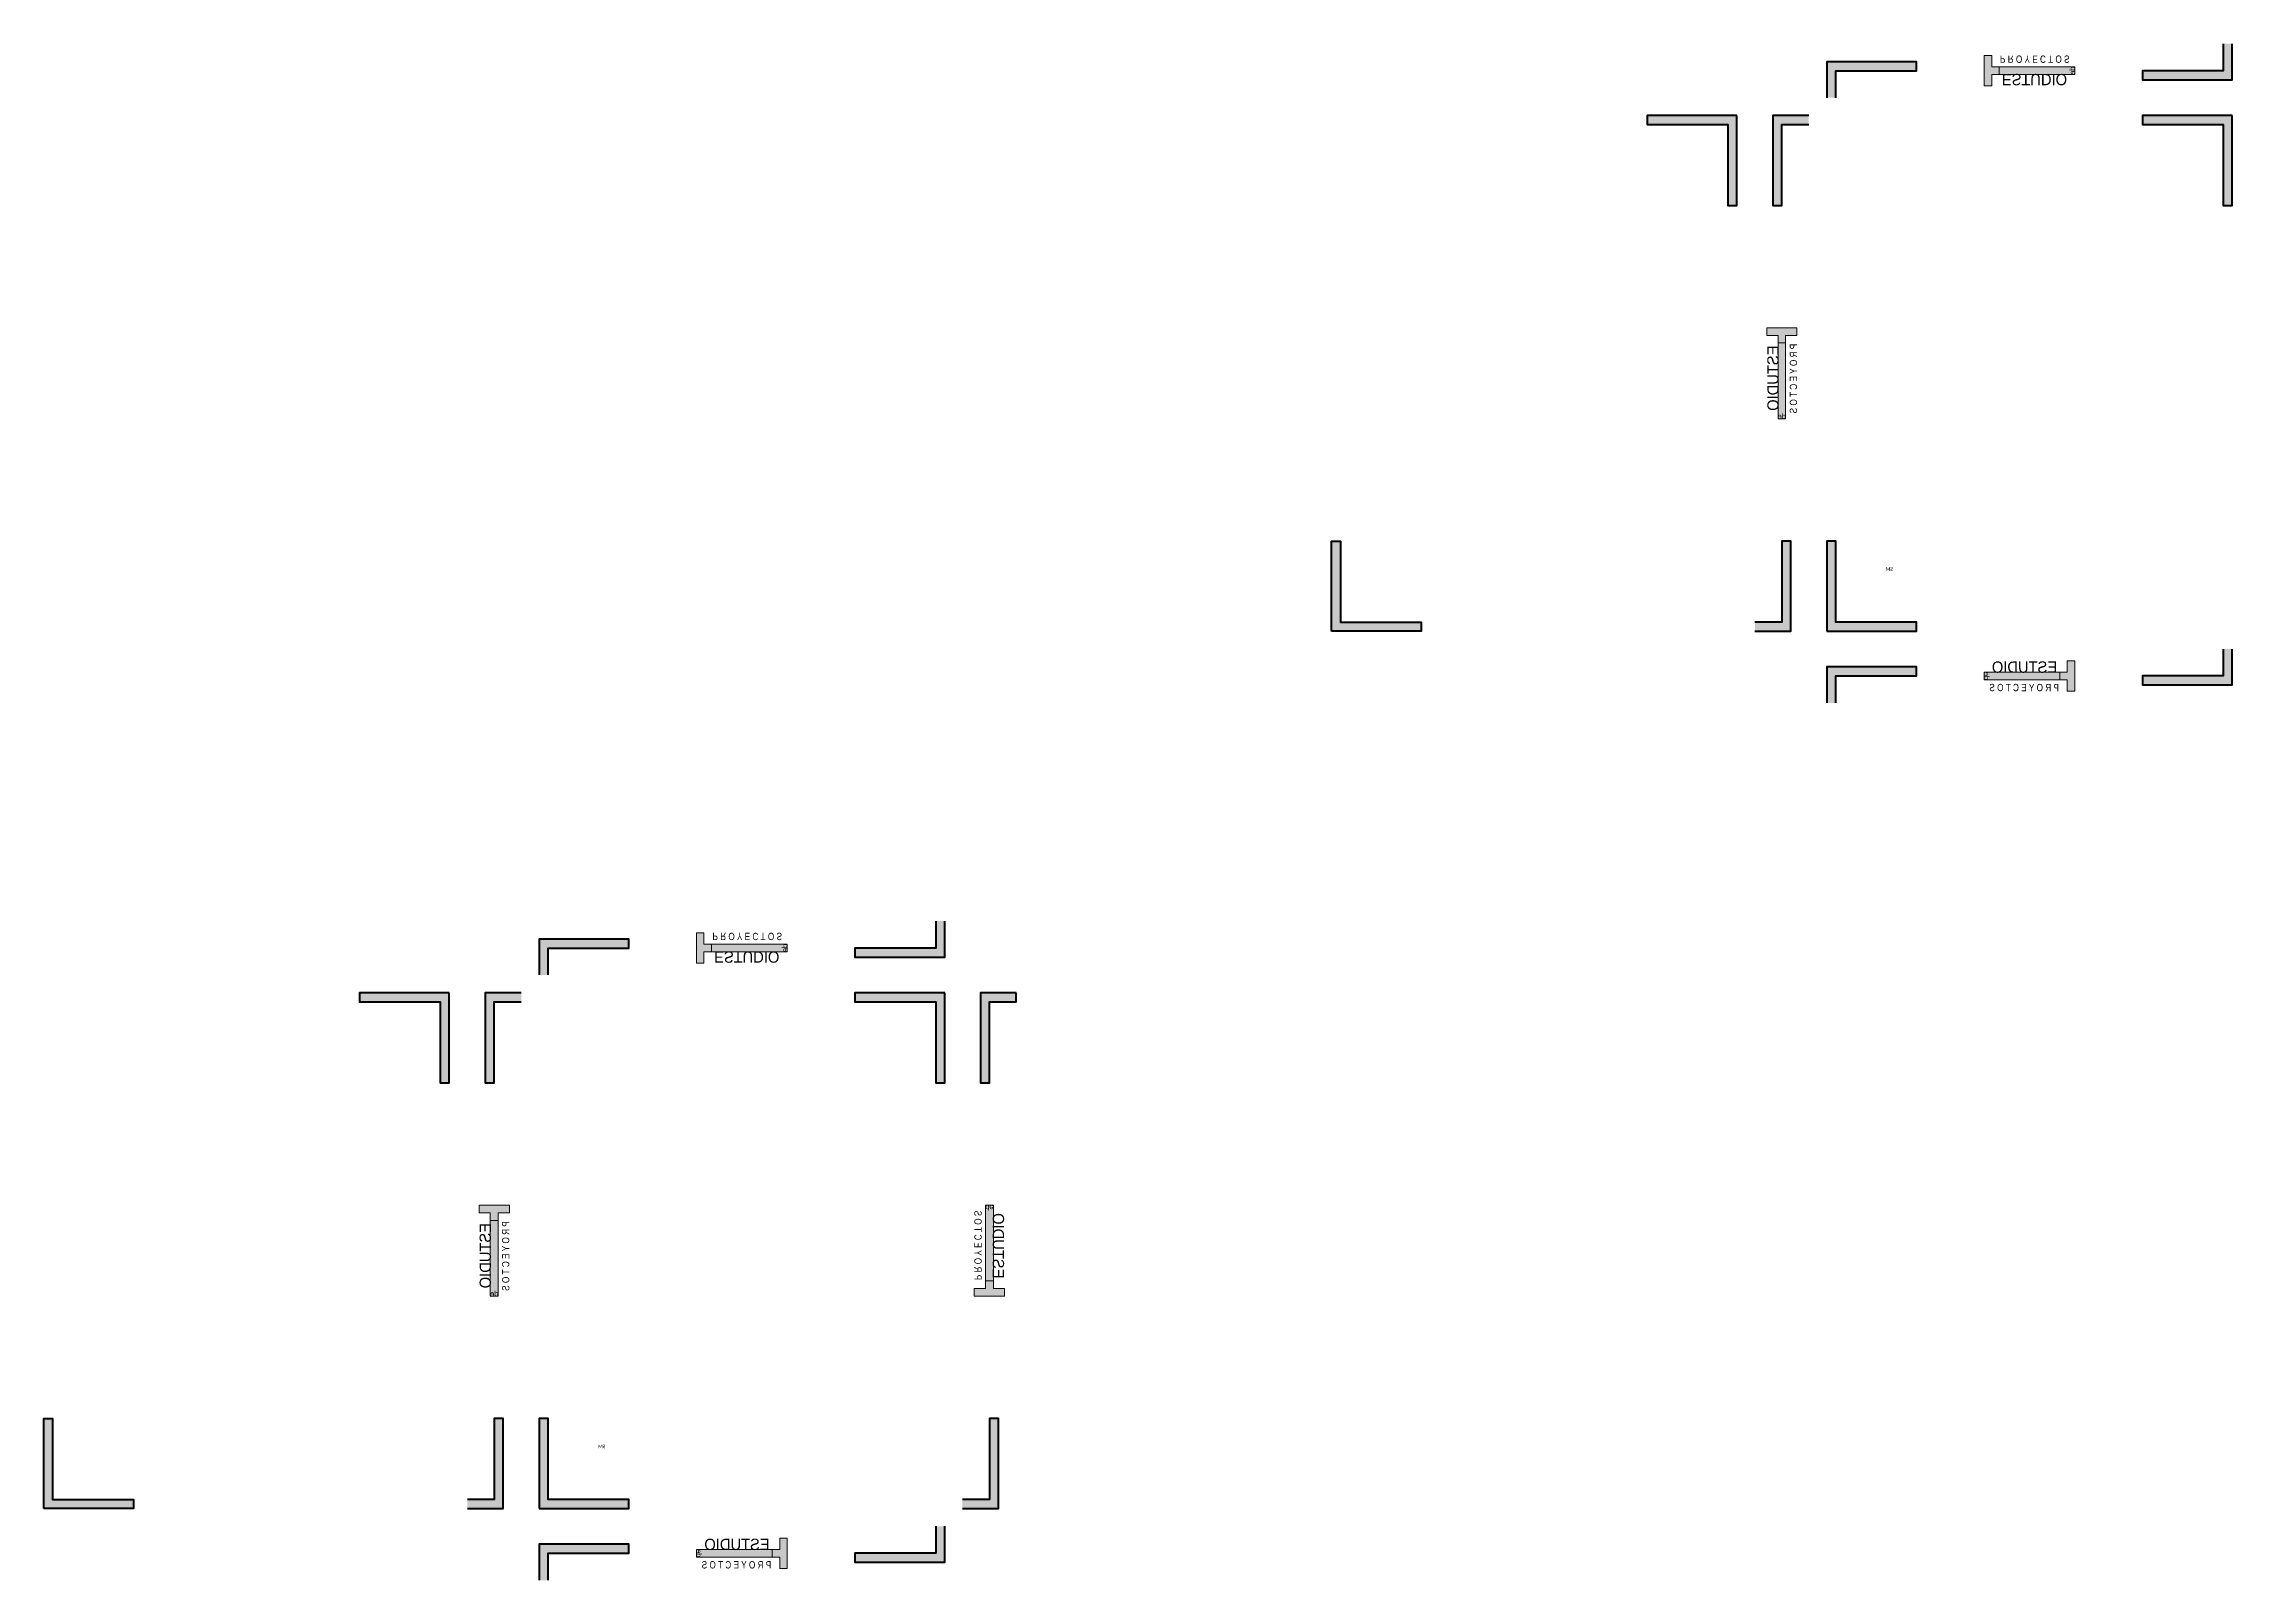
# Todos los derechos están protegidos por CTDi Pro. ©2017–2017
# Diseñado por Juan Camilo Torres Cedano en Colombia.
# Model space of a CAD drawing. Header units: metres. Extents: x -0.31 to 4.53, y -0.06 to 3.96.
# Drawn here: x -0.315 to 0.904, y -0.057 to 0.798 of the extents above; entities that cross this region are included whole.
import ezdxf
from ezdxf.enums import TextEntityAlignment as Align

# ---------------------------------------------------------------- set-up
doc = ezdxf.new("R2010")
doc.units = ezdxf.units.M
doc.layers.get('0').update_dxf_attribs({"color": 255, "plot": 0})
doc.layers.add('G-Title_layouts', color=7, linetype='Continuous', lineweight=50, true_color=0x323232)
doc.styles.add('CTDi Corporate', font='Skia.ttf')
doc.styles.get("Standard").update_dxf_attribs({"font": 'Candara.ttf'})

msp = doc.modelspace()

# ---------------------------------------------------------------- hatches: boundary and pattern name
at = {"true_color": 0x000000, "extrusion": (-1.22465e-16, 0, -1)}
h = msp.add_hatch(color=18, dxfattribs=at)
h.dxf.hatch_style = 1
h.paths.add_polyline_path([(-0.8992, 0.7834), (-0.8992, 0.7984), (-0.9042, 0.7984), (-0.9042, 0.7784), (-0.8542, 0.7784), (-0.8542, 0.7834)])
h = msp.add_hatch(color=18, dxfattribs=at)
h.dxf.hatch_style = 1
h.paths.add_polyline_path([(-0.6833, 0.7834), (-0.6833, 0.7684), (-0.6783, 0.7684), (-0.6783, 0.7884), (-0.7283, 0.7884), (-0.7283, 0.7834)])
h = msp.add_hatch(color=18, dxfattribs=at)
h.dxf.hatch_style = 1
h.paths.add_polyline_path([(-0.5783, 0.7534), (-0.5783, 0.7584), (-0.6283, 0.7584), (-0.6283, 0.7084), (-0.6233, 0.7084), (-0.6233, 0.7534)])
h = msp.add_hatch(color=18, dxfattribs=at)
h.dxf.hatch_style = 1
h.paths.add_polyline_path([(-0.6533, 0.7534), (-0.6533, 0.7084), (-0.6483, 0.7084), (-0.6483, 0.7584), (-0.6683, 0.7584), (-0.6683, 0.7534)])
h = msp.add_hatch(color=18, dxfattribs=at)
h.dxf.hatch_style = 1
h.paths.add_polyline_path([(-0.8542, 0.7534), (-0.8542, 0.7584), (-0.9042, 0.7584), (-0.9042, 0.7084), (-0.8992, 0.7084), (-0.8992, 0.7534)])
h = msp.add_hatch(color=18, dxfattribs=at)
h.dxf.hatch_style = 1
h.paths.add_polyline_path([(-0.4024, 0.4714), (-0.4024, 0.5214), (-0.4074, 0.5214), (-0.4074, 0.4764), (-0.4524, 0.4764), (-0.4524, 0.4714)])
h = msp.add_hatch(color=18, dxfattribs=at)
h.dxf.hatch_style = 1
h.paths.add_polyline_path([(-0.6533, 0.4764), (-0.6533, 0.5214), (-0.6583, 0.5214), (-0.6583, 0.4714), (-0.6383, 0.4714), (-0.6383, 0.4764)])
h = msp.add_hatch(color=18, dxfattribs=at)
h.dxf.hatch_style = 1
h.paths.add_polyline_path([(-0.6783, 0.4714), (-0.6783, 0.5214), (-0.6833, 0.5214), (-0.6833, 0.4764), (-0.7283, 0.4764), (-0.7283, 0.4714)])
h = msp.add_hatch(color=18, dxfattribs=at)
h.dxf.hatch_style = 1
h.paths.add_polyline_path([(-0.6833, 0.4464), (-0.6833, 0.4314), (-0.6783, 0.4314), (-0.6783, 0.4514), (-0.7283, 0.4514), (-0.7283, 0.4464)])
h = msp.add_hatch(color=18, dxfattribs=at)
h.dxf.hatch_style = 1
h.paths.add_polyline_path([(-0.8992, 0.4464), (-0.8992, 0.4614), (-0.9042, 0.4614), (-0.9042, 0.4414), (-0.8542, 0.4414), (-0.8542, 0.4464)])
h = msp.add_hatch(color=18, dxfattribs=at)
h.dxf.hatch_style = 1
h.paths.add_polyline_path([(-0.182, 0.2949), (-0.182, 0.3099), (-0.187, 0.3099), (-0.187, 0.2899), (-0.137, 0.2899), (-0.137, 0.2949)])
h = msp.add_hatch(color=18, dxfattribs=at)
h.dxf.hatch_style = 1
h.paths.add_polyline_path([(0.0339, 0.2949), (0.0339, 0.2799), (0.0389, 0.2799), (0.0389, 0.2999), (-0.0111, 0.2999), (-0.0111, 0.2949)])
h = msp.add_hatch(color=18, dxfattribs=at)
h.dxf.hatch_style = 1
h.paths.add_polyline_path([(0.089, 0.2699), (0.089, 0.2199), (0.094, 0.2199), (0.094, 0.2649), (0.139, 0.2649), (0.139, 0.2699)])
h = msp.add_hatch(color=18, dxfattribs=at)
h.dxf.hatch_style = 1
h.paths.add_polyline_path([(0.0639, 0.2649), (0.0639, 0.2199), (0.069, 0.2199), (0.069, 0.2699), (0.0489, 0.2699), (0.0489, 0.2649)])
h = msp.add_hatch(color=18, dxfattribs=at)
h.dxf.hatch_style = 1
h.paths.add_polyline_path([(-0.137, 0.2649), (-0.137, 0.2699), (-0.187, 0.2699), (-0.187, 0.2199), (-0.182, 0.2199), (-0.182, 0.2649)])
h = msp.add_hatch(color=18, dxfattribs=at)
h.dxf.hatch_style = 1
h.paths.add_polyline_path([(-0.2119, 0.2649), (-0.2119, 0.2199), (-0.2069, 0.2199), (-0.2069, 0.2699), (-0.2269, 0.2699), (-0.2269, 0.2649)])
h = msp.add_hatch(color=18, dxfattribs=at)
h.dxf.hatch_style = 1
h.paths.add_polyline_path([(0.2649, -0.0121), (0.2649, -0.0171), (0.3149, -0.0171), (0.3149, 0.0329), (0.3099, 0.0329), (0.3099, -0.0121)])
h = msp.add_hatch(color=18, dxfattribs=at)
h.dxf.hatch_style = 1
h.paths.add_polyline_path([(0.0639, -0.0121), (0.0639, 0.0329), (0.0589, 0.0329), (0.0589, -0.0171), (0.0789, -0.0171), (0.0789, -0.0121)])
h = msp.add_hatch(color=18, dxfattribs=at)
h.dxf.hatch_style = 1
h.paths.add_polyline_path([(-0.0111, -0.0121), (-0.0111, -0.0171), (0.0389, -0.0171), (0.0389, 0.0329), (0.0339, 0.0329), (0.0339, -0.0121)])
h = msp.add_hatch(color=18, dxfattribs=at)
h.dxf.hatch_style = 1
h.paths.add_polyline_path([(-0.2119, -0.0121), (-0.2119, 0.0329), (-0.2169, 0.0329), (-0.2169, -0.0171), (-0.1969, -0.0171), (-0.1969, -0.0121)])
h = msp.add_hatch(color=18, dxfattribs=at)
h.dxf.hatch_style = 1
h.paths.add_polyline_path([(-0.182, -0.0421), (-0.182, -0.0271), (-0.187, -0.0271), (-0.187, -0.0471), (-0.137, -0.0471), (-0.137, -0.0421)])
h = msp.add_hatch(color=18, dxfattribs=at)
h.dxf.hatch_style = 1
h.paths.add_polyline_path([(0.0339, -0.0421), (0.0339, -0.0571), (0.0389, -0.0571), (0.0389, -0.0371), (-0.0111, -0.0371), (-0.0111, -0.0421)])
at = {"layer": 'G-Title_layouts', "linetype": 'Continuous', "true_color": 0xfa7d00, "extrusion": (-1.22465e-16, 0, -1)}
h = msp.add_hatch(color=30, dxfattribs=at)
h.dxf.hatch_style = 1
h.paths.add_polyline_path([(-0.7702, 0.7813), (-0.7702, 0.775), (-0.766, 0.775), (-0.766, 0.7918), (-0.7702, 0.7918), (-0.7702, 0.7855), (-0.7744, 0.7855), (-0.7744, 0.7813)])
at = {"layer": 'G-Title_layouts', "linetype": 'Continuous', "lineweight": 15, "true_color": 0x000000, "extrusion": (-1.22465e-16, 0, -1)}
h = msp.add_hatch(color=18, dxfattribs=at)
h.dxf.hatch_style = 1
h.paths.add_polyline_path([(-0.8165, 0.7813), (-0.7744, 0.7813), (-0.7744, 0.7855), (-0.8165, 0.7855)])
at = {"layer": 'G-Title_layouts', "linetype": 'Continuous', "true_color": 0xfa7d00, "extrusion": (-1.22465e-16, 0, -1)}
h = msp.add_hatch(color=30, dxfattribs=at)
h.dxf.hatch_style = 1
h.paths.add_polyline_path([(-0.6512, 0.636), (-0.6449, 0.636), (-0.6449, 0.6402), (-0.6617, 0.6402), (-0.6617, 0.636), (-0.6554, 0.636), (-0.6554, 0.6318), (-0.6512, 0.6318)])
at = {"layer": 'G-Title_layouts', "linetype": 'Continuous', "lineweight": 15, "true_color": 0x000000, "extrusion": (-1.22465e-16, 0, -1)}
h = msp.add_hatch(color=18, dxfattribs=at)
h.dxf.hatch_style = 1
h.paths.add_polyline_path([(-0.6512, 0.5896), (-0.6512, 0.6318), (-0.6554, 0.6318), (-0.6554, 0.5896)])
at = {"layer": 'G-Title_layouts', "linetype": 'Continuous', "true_color": 0xfa7d00, "extrusion": (-1.22465e-16, 0, -1)}
h = msp.add_hatch(color=30, dxfattribs=at)
h.dxf.hatch_style = 1
h.paths.add_polyline_path([(-0.8123, 0.4485), (-0.8123, 0.4548), (-0.8165, 0.4548), (-0.8165, 0.438), (-0.8123, 0.438), (-0.8123, 0.4443), (-0.8081, 0.4443), (-0.8081, 0.4485)])
at = {"layer": 'G-Title_layouts', "linetype": 'Continuous', "lineweight": 15, "true_color": 0x000000, "extrusion": (-1.22465e-16, 0, -1)}
h = msp.add_hatch(color=18, dxfattribs=at)
h.dxf.hatch_style = 1
h.paths.add_polyline_path([(-0.766, 0.4485), (-0.8081, 0.4485), (-0.8081, 0.4443), (-0.766, 0.4443)])
at = {"layer": 'G-Title_layouts', "linetype": 'Continuous', "true_color": 0xfa7d00, "extrusion": (-1.22465e-16, 0, -1)}
h = msp.add_hatch(color=30, dxfattribs=at)
h.dxf.hatch_style = 1
h.paths.add_polyline_path([(-0.0529, 0.2928), (-0.0529, 0.2864), (-0.0487, 0.2864), (-0.0487, 0.3033), (-0.0529, 0.3033), (-0.0529, 0.297), (-0.0571, 0.297), (-0.0571, 0.2928)])
at = {"layer": 'G-Title_layouts', "linetype": 'Continuous', "lineweight": 15, "true_color": 0x000000, "extrusion": (-1.22465e-16, 0, -1)}
h = msp.add_hatch(color=18, dxfattribs=at)
h.dxf.hatch_style = 1
h.paths.add_polyline_path([(-0.0993, 0.2928), (-0.0571, 0.2928), (-0.0571, 0.297), (-0.0993, 0.297)])
at = {"layer": 'G-Title_layouts', "linetype": 'Continuous', "true_color": 0xfa7d00, "extrusion": (-1.22465e-16, 0, -1)}
h = msp.add_hatch(color=30, dxfattribs=at)
h.dxf.hatch_style = 1
h.paths.add_polyline_path([(0.0661, 0.1474), (0.0724, 0.1474), (0.0724, 0.1517), (0.0555, 0.1517), (0.0555, 0.1474), (0.0618, 0.1474), (0.0618, 0.1432), (0.0661, 0.1432)])
at = {"layer": 'G-Title_layouts', "linetype": 'Continuous', "lineweight": 15, "true_color": 0x000000, "extrusion": (-1.22465e-16, 0, -1)}
h = msp.add_hatch(color=18, dxfattribs=at)
h.dxf.hatch_style = 1
h.paths.add_polyline_path([(-0.2141, 0.1517), (-0.2141, 0.1095), (-0.2098, 0.1095), (-0.2098, 0.1517)])
h = msp.add_hatch(color=18, dxfattribs=at)
h.dxf.hatch_style = 1
h.paths.add_polyline_path([(0.0661, 0.1011), (0.0661, 0.1432), (0.0618, 0.1432), (0.0618, 0.1011)])
at = {"layer": 'G-Title_layouts', "linetype": 'Continuous', "true_color": 0xfa7d00, "extrusion": (-1.22465e-16, 0, -1)}
h = msp.add_hatch(color=30, dxfattribs=at)
h.dxf.hatch_style = 1
h.paths.add_polyline_path([(-0.2141, 0.1053), (-0.2204, 0.1053), (-0.2204, 0.1011), (-0.2035, 0.1011), (-0.2035, 0.1053), (-0.2098, 0.1053), (-0.2098, 0.1095), (-0.2141, 0.1095)])
h = msp.add_hatch(color=30, dxfattribs=at)
h.dxf.hatch_style = 1
h.paths.add_polyline_path([(-0.0951, -0.04), (-0.0951, -0.0337), (-0.0993, -0.0337), (-0.0993, -0.0506), (-0.0951, -0.0506), (-0.0951, -0.0442), (-0.0909, -0.0442), (-0.0909, -0.04)])
at = {"layer": 'G-Title_layouts', "linetype": 'Continuous', "lineweight": 15, "true_color": 0x000000, "extrusion": (-1.22465e-16, 0, -1)}
h = msp.add_hatch(color=18, dxfattribs=at)
h.dxf.hatch_style = 1
h.paths.add_polyline_path([(-0.0487, -0.04), (-0.0909, -0.04), (-0.0909, -0.0442), (-0.0487, -0.0442)])

# ---------------------------------------------------------------- linework, layer by layer
at = {"layer": 'G-Title_layouts', "color": 18, "true_color": 0x000000, "extrusion": (-1.22465e-16, 0, -1)}
for points, elevation in [([(-0.8992, 0.7984), (-0.8992, 0.7834), (-0.8542, 0.7834), (-0.8542, 0.7784), (-0.9042, 0.7784), (-0.9042, 0.7984)], 0.002), ([(-0.6833, 0.7684), (-0.6833, 0.7834), (-0.7283, 0.7834), (-0.7283, 0.7884), (-0.6783, 0.7884), (-0.6783, 0.7684)], 0.002), ([(-0.6683, 0.7584), (-0.6483, 0.7584), (-0.6483, 0.7084), (-0.6533, 0.7084), (-0.6533, 0.7534), (-0.6683, 0.7534)], 0.002), ([(-0.6383, 0.4714), (-0.6583, 0.4714), (-0.6583, 0.5214), (-0.6533, 0.5214), (-0.6533, 0.4764), (-0.6383, 0.4764)], 0.002), ([(-0.6833, 0.4314), (-0.6833, 0.4464), (-0.7283, 0.4464), (-0.7283, 0.4514), (-0.6783, 0.4514), (-0.6783, 0.4314)], 0.002), ([(-0.8992, 0.4614), (-0.8992, 0.4464), (-0.8542, 0.4464), (-0.8542, 0.4414), (-0.9042, 0.4414), (-0.9042, 0.4614)], 0.002), ([(-0.182, 0.3099), (-0.182, 0.2949), (-0.137, 0.2949), (-0.137, 0.2899), (-0.187, 0.2899), (-0.187, 0.3099)], 0.001), ([(0.0339, 0.2799), (0.0339, 0.2949), (-0.0111, 0.2949), (-0.0111, 0.2999), (0.0389, 0.2999), (0.0389, 0.2799)], 0.001), ([(0.0489, 0.2699), (0.069, 0.2699), (0.069, 0.2199), (0.0639, 0.2199), (0.0639, 0.2649), (0.0489, 0.2649)], 0.001), ([(0.0789, -0.0171), (0.0589, -0.0171), (0.0589, 0.0329), (0.0639, 0.0329), (0.0639, -0.0121), (0.0789, -0.0121)], 0.001), ([(-0.1969, -0.0171), (-0.2169, -0.0171), (-0.2169, 0.0329), (-0.2119, 0.0329), (-0.2119, -0.0121), (-0.1969, -0.0121)], 0.001), ([(-0.182, -0.0271), (-0.182, -0.0421), (-0.137, -0.0421), (-0.137, -0.0471), (-0.187, -0.0471), (-0.187, -0.0271)], 0.001), ([(0.0339, -0.0571), (0.0339, -0.0421), (-0.0111, -0.0421), (-0.0111, -0.0371), (0.0389, -0.0371), (0.0389, -0.0571)], 0.001)]:
    msp.add_lwpolyline(points, dxfattribs=dict(at, elevation=elevation))
at = {"layer": 'G-Title_layouts', "linetype": 'Continuous', "lineweight": 15, "extrusion": (-1.22465e-16, 0, -1)}
for points, elevation in [([(-0.7744, 0.7813), (-0.7702, 0.7813), (-0.7702, 0.775), (-0.766, 0.775), (-0.766, 0.7918), (-0.7702, 0.7918), (-0.7702, 0.7855), (-0.7744, 0.7855)], 0.002), ([(-0.8165, 0.7813), (-0.7744, 0.7813), (-0.7744, 0.7855), (-0.8165, 0.7855)], 0.002), ([(-0.6512, 0.6318), (-0.6512, 0.636), (-0.6449, 0.636), (-0.6449, 0.6402), (-0.6617, 0.6402), (-0.6617, 0.636), (-0.6554, 0.636), (-0.6554, 0.6318)], 0.002), ([(-0.6512, 0.5896), (-0.6512, 0.6318), (-0.6554, 0.6318), (-0.6554, 0.5896)], 0.002), ([(-0.8081, 0.4485), (-0.8123, 0.4485), (-0.8123, 0.4548), (-0.8165, 0.4548), (-0.8165, 0.438), (-0.8123, 0.438), (-0.8123, 0.4443), (-0.8081, 0.4443)], 0.002), ([(-0.766, 0.4485), (-0.8081, 0.4485), (-0.8081, 0.4443), (-0.766, 0.4443)], 0.002), ([(-0.0571, 0.2928), (-0.0529, 0.2928), (-0.0529, 0.2864), (-0.0487, 0.2864), (-0.0487, 0.3033), (-0.0529, 0.3033), (-0.0529, 0.297), (-0.0571, 0.297)], 0.001), ([(-0.0993, 0.2928), (-0.0571, 0.2928), (-0.0571, 0.297), (-0.0993, 0.297)], 0.001), ([(0.0661, 0.1432), (0.0661, 0.1474), (0.0724, 0.1474), (0.0724, 0.1517), (0.0555, 0.1517), (0.0555, 0.1474), (0.0618, 0.1474), (0.0618, 0.1432)], 0.001), ([(-0.2141, 0.1517), (-0.2141, 0.1095), (-0.2098, 0.1095), (-0.2098, 0.1517)], 0.001), ([(0.0661, 0.1011), (0.0661, 0.1432), (0.0618, 0.1432), (0.0618, 0.1011)], 0.001), ([(-0.2141, 0.1095), (-0.2141, 0.1053), (-0.2204, 0.1053), (-0.2204, 0.1011), (-0.2035, 0.1011), (-0.2035, 0.1053), (-0.2098, 0.1053), (-0.2098, 0.1095)], 0.001), ([(-0.0909, -0.04), (-0.0951, -0.04), (-0.0951, -0.0337), (-0.0993, -0.0337), (-0.0993, -0.0506), (-0.0951, -0.0506), (-0.0951, -0.0442), (-0.0909, -0.0442)], 0.001), ([(-0.0487, -0.04), (-0.0909, -0.04), (-0.0909, -0.0442), (-0.0487, -0.0442)], 0.001)]:
    msp.add_lwpolyline(points, close=True, dxfattribs=dict(at, elevation=elevation))
at = {"layer": 'G-Title_layouts', "color": 18, "true_color": 0x000000, "extrusion": (-1.22465e-16, 0, -1)}
for points, elevation in [([(-0.6283, 0.7584), (-0.5783, 0.7584), (-0.5783, 0.7534), (-0.6233, 0.7534), (-0.6233, 0.7084), (-0.6283, 0.7084)], 0.002), ([(-0.9042, 0.7584), (-0.8542, 0.7584), (-0.8542, 0.7534), (-0.8992, 0.7534), (-0.8992, 0.7084), (-0.9042, 0.7084)], 0.002), ([(-0.4024, 0.4714), (-0.4024, 0.5214), (-0.4074, 0.5214), (-0.4074, 0.4764), (-0.4524, 0.4764), (-0.4524, 0.4714)], 0.002), ([(-0.6783, 0.4714), (-0.7283, 0.4714), (-0.7283, 0.4764), (-0.6833, 0.4764), (-0.6833, 0.5214), (-0.6783, 0.5214)], 0.002), ([(0.089, 0.2699), (0.139, 0.2699), (0.139, 0.2649), (0.094, 0.2649), (0.094, 0.2199), (0.089, 0.2199)], 0.001), ([(-0.187, 0.2699), (-0.137, 0.2699), (-0.137, 0.2649), (-0.182, 0.2649), (-0.182, 0.2199), (-0.187, 0.2199)], 0.001), ([(-0.2269, 0.2699), (-0.2069, 0.2699), (-0.2069, 0.2199), (-0.2119, 0.2199), (-0.2119, 0.2649), (-0.2269, 0.2649)], 0.001), ([(0.3149, -0.0171), (0.3149, 0.0329), (0.3099, 0.0329), (0.3099, -0.0121), (0.2649, -0.0121), (0.2649, -0.0171)], 0.001), ([(0.0389, -0.0171), (-0.0111, -0.0171), (-0.0111, -0.0121), (0.0339, -0.0121), (0.0339, 0.0329), (0.0389, 0.0329)], 0.001)]:
    msp.add_lwpolyline(points, close=True, dxfattribs=dict(at, elevation=elevation))

# ---------------------------------------------------------------- texts
at = {"layer": 'G-Title_layouts', "color": 30, "linetype": 'Continuous', "true_color": 0xfa7d00, "extrusion": (-1.22465e-16, 0, -1), "style": 'CTDi Corporate', "width": 0.8375}
for rotation, p in [(180, (-0.7942, 0.7931, 0.002)), (270, (-0.663, 0.612, 0.002)), (180, (-0.077, 0.3046, 0.001)), (90, (-0.2023, 0.1293, 0.001)), (270, (0.0543, 0.1234, 0.001))]:
    msp.add_text('P R O Y E C T O S', height=0.004064, rotation=rotation, dxfattribs=at).set_placement(p, align=Align.BOTTOM_CENTER)
at = {"layer": 'G-Title_layouts', "color": 18, "linetype": 'Continuous', "true_color": 0x000000, "extrusion": (-1.22465e-16, 0, -1), "style": 'CTDi Corporate', "width": 0.975}
for rotation, p in [(180, (-0.794, 0.7835, 0.002)), (270, (-0.6534, 0.6122, 0.002)), (180, (-0.0767, 0.2949, 0.001)), (90, (-0.2119, 0.1291, 0.001)), (270, (0.0639, 0.1236, 0.001))]:
    msp.add_text('ESTUDIO', height=0.00628, rotation=rotation, dxfattribs=at).set_placement(p, align=Align.BOTTOM_CENTER)
at = {"layer": 'G-Title_layouts', "color": 7, "linetype": 'Continuous', "lineweight": 100, "true_color": 0xfefefe, "transparency": 33554687, "extrusion": (-1.22465e-16, 0, -1), "style": 'CTDi Corporate', "width": 0.975}
for rotation, p in [(270, (-0.8175, 0.7834, 0.002)), (90, (-0.765, 0.4464, 0.002)), (270, (-0.1003, 0.2949, 0.001)), (180, (-0.2119, 0.1527, 0.001)), (90, (-0.0477, -0.0421, 0.001))]:
    msp.add_text('de', height=0.003, rotation=rotation, dxfattribs=at).set_placement(p, align=Align.BOTTOM_CENTER)
for p in [(-0.6533, 0.5886, 0.002), (0.0639, 0.1001, 0.001)]:
    msp.add_text('de', height=0.003, dxfattribs=at).set_placement(p, align=Align.BOTTOM_CENTER)
at = {"layer": 'G-Title_layouts', "linetype": 'Continuous', "lineweight": 5, "extrusion": (-1.22465e-16, 0, -1)}
for p in [(-0.7152, 0.5069, 0.002), (0.002, 0.0184, 0.001)]:
    msp.add_text('SM', height=0.002, dxfattribs=at).set_placement(p, align=Align.TOP_LEFT)
at = {"layer": 'G-Title_layouts', "color": 18, "linetype": 'Continuous', "true_color": 0x000000, "extrusion": (-1.22465e-16, 0, -1), "style": 'CTDi Corporate', "width": 0.975}
for p in [(-0.7885, 0.4463, 0.002), (-0.0713, -0.0422, 0.001)]:
    msp.add_text('ESTUDIO', height=0.00628, dxfattribs=at).set_placement(p, align=Align.BOTTOM_CENTER)
at = {"layer": 'G-Title_layouts', "color": 30, "linetype": 'Continuous', "true_color": 0xfa7d00, "extrusion": (-1.22465e-16, 0, -1), "style": 'CTDi Corporate', "width": 0.8375}
for p in [(-0.7883, 0.4367, 0.002), (-0.071, -0.0518, 0.001)]:
    msp.add_text('P R O Y E C T O S', height=0.004064, dxfattribs=at).set_placement(p, align=Align.BOTTOM_CENTER)

doc.saveas('drawing.dxf')
